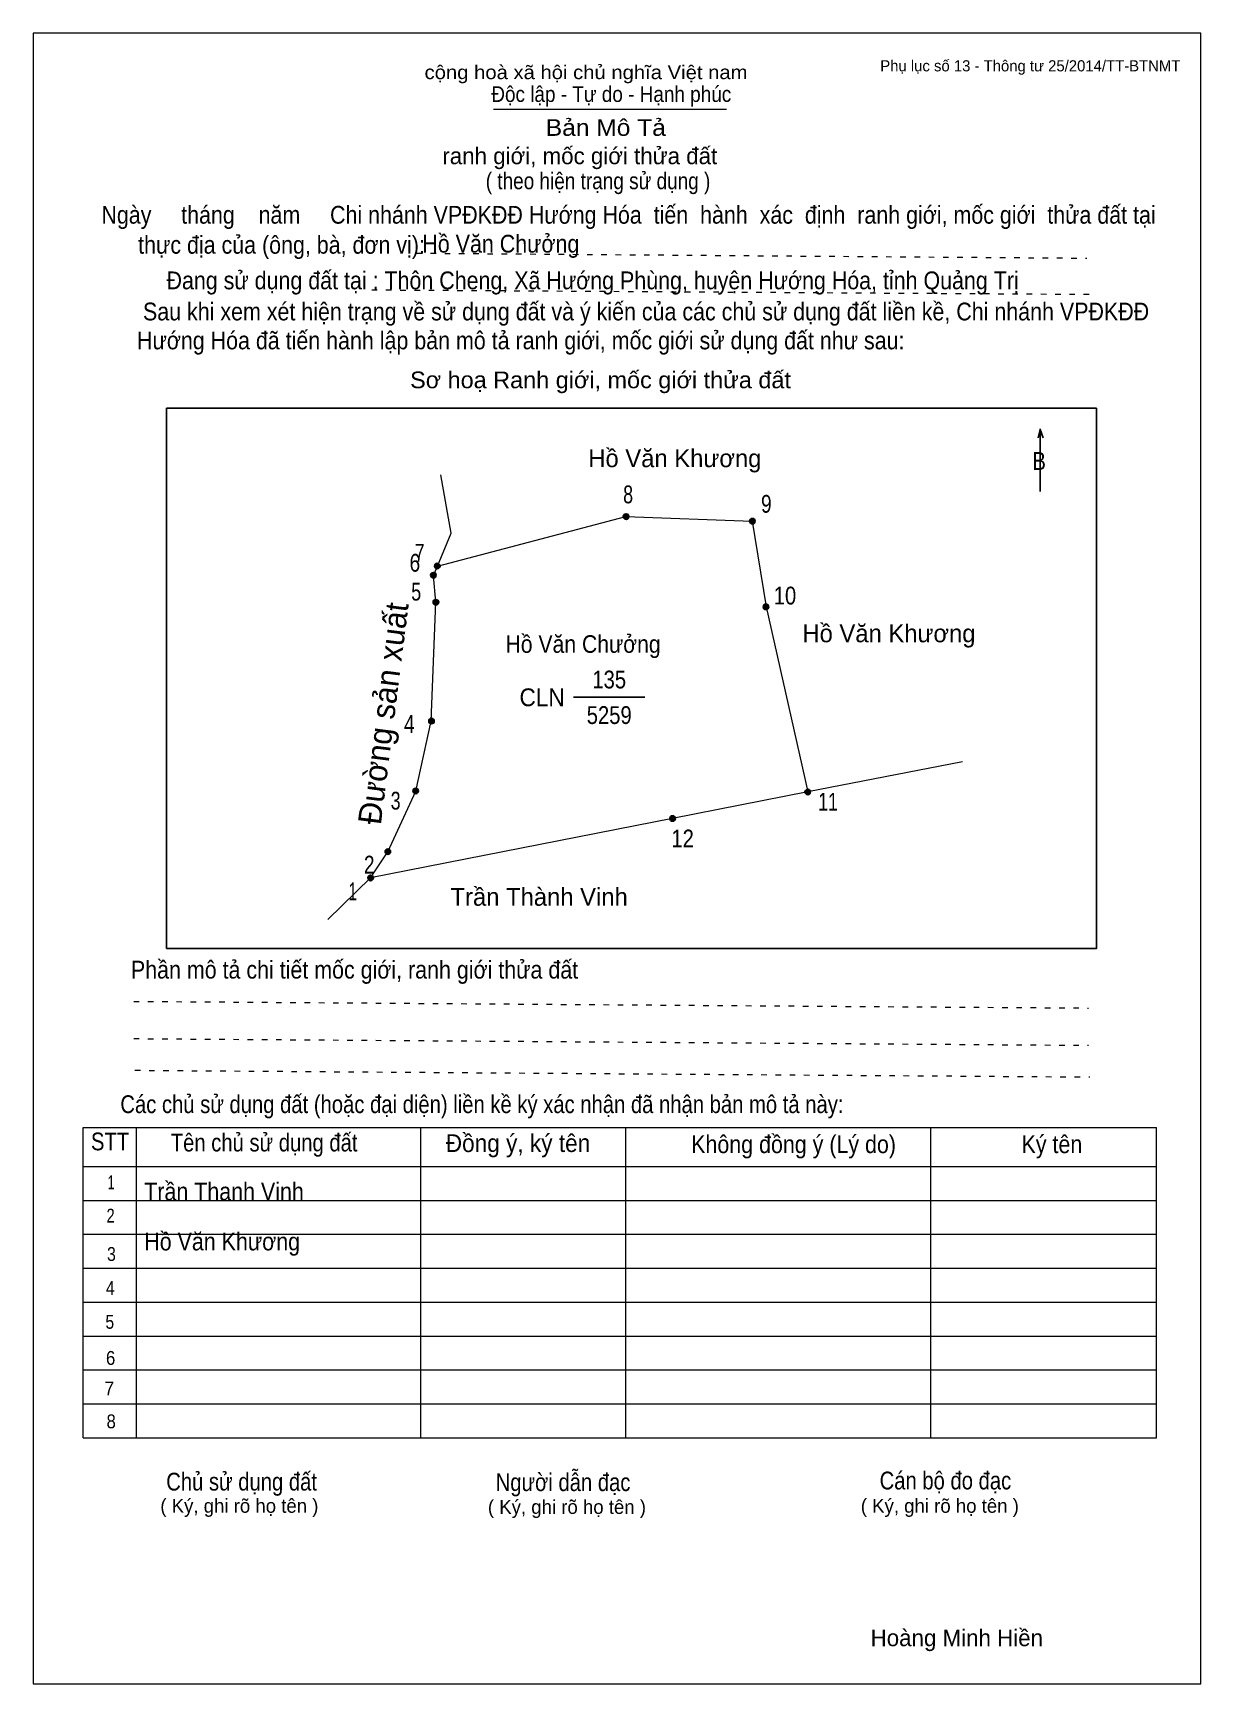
# Model space of a CAD drawing. Header units: centimetres. Extents: x 0 to 21, y 0 to 29.7.
import ezdxf
from ezdxf.enums import TextEntityAlignment as Align

# ---------------------------------------------------------------- set-up
doc = ezdxf.new("R2010")
doc.units = ezdxf.units.CM
doc.header["$LTSCALE"] = 0.13
doc.linetypes.add('DOTTED', pattern=[1.5, 0.3, -1.2])
for name, color, linetype, lineweight in [('1', 7, 'Continuous', 13), ('32', 7, 'Continuous', 25), ('33', 7, 'Continuous', 25), ('6', 7, 'Continuous', 13), ('62', 7, 'Continuous', 13)]:
    doc.layers.add(name, color=color, linetype=linetype, lineweight=lineweight)
for name, color, linetype in [('2', 7, 'Continuous'), ('34', 7, 'Continuous'), ('63', 7, 'Continuous')]:
    doc.layers.add(name, color=color, linetype=linetype)

msp = doc.modelspace()

# ---------------------------------------------------------------- hatches: boundary and pattern name
at = {"layer": '32'}
for points in [[(10.7127, 21.0004, 1), (10.6127, 21.0004, 1)], [(12.984, 20.9193, 1), (12.884, 20.9193, 1)], [(7.2482, 19.9459, 1), (7.1482, 19.9459, 1)], [(7.3188, 20.1114, 1), (7.2188, 20.1114, 1)], [(7.2936, 19.4592, 1), (7.1936, 19.4592, 1)], [(13.2274, 19.378, 1), (13.1274, 19.378, 1)], [(7.2149, 17.3217, 1), (7.1149, 17.3217, 1)], [(6.9302, 16.066, 1), (6.8302, 16.066, 1)], [(13.9794, 16.0465, 1), (13.8794, 16.0465, 1)], [(11.5499, 15.5687, 1), (11.4499, 15.5687, 1)], [(6.4289, 14.9733, 1), (6.3289, 14.9733, 1)], [(6.1206, 14.5004, 1), (6.0206, 14.5004, 1)]]:
    msp.add_hatch(color=256, dxfattribs=at).paths.add_polyline_path(points)

# ---------------------------------------------------------------- linework, layer by layer
at = {"layer": '1'}
msp.add_lwpolyline([(21, 0), (21, 29.7), (0, 29.7), (0, 0)], close=True, dxfattribs=at)
at = {"layer": '32'}
for centre in [(10.6627, 21.0004), (12.934, 20.9193), (7.1982, 19.9459), (7.2688, 20.1114), (7.2436, 19.4592), (13.1774, 19.378), (7.1649, 17.3217), (6.8802, 16.066), (13.9294, 16.0465), (11.4999, 15.5687), (6.3789, 14.9733), (6.0706, 14.5004)]:
    msp.add_circle(centre, 0.05, dxfattribs=at)
at = {"layer": '33'}
msp.add_line((9.72, 17.75), (11, 17.75), dxfattribs=at)
at = {"layer": '6'}
for points in [[(7.27, 20.11), (7.52, 20.7), (7.33, 21.75)], [(7.27, 20.11), (10.66, 21), (12.93, 20.92), (13.18, 19.38), (13.93, 16.05)], [(6.07, 14.5), (6.38, 14.97), (6.88, 16.06), (7.16, 17.32), (7.24, 19.46), (7.2, 19.94), (7.27, 20.11)], [(16.71, 16.59), (13.93, 16.05), (11.5, 15.57), (6.07, 14.5), (5.3, 13.75)]]:
    msp.add_lwpolyline(points, dxfattribs=at)
at = {"layer": '62'}
for p, q in [((8.28, 28.33), (12.47, 28.33)), ((0.9, 10.01), (20.2, 10.01)), ((0.9, 4.43), (0.9, 10.01)), ((1.86, 4.43), (1.86, 10.01)), ((6.97, 4.43), (6.97, 9.99)), ((10.66, 4.43), (10.66, 9.99)), ((16.14, 4.43), (16.14, 10.01)), ((20.2, 4.43), (20.2, 10.01)), ((0.9, 9.31), (20.2, 9.31)), ((0.9, 8.7), (20.2, 8.7)), ((0.9, 8.09), (20.2, 8.09)), ((0.9, 7.48), (20.2, 7.48)), ((0.9, 6.87), (20.2, 6.87)), ((0.9, 6.26), (20.2, 6.26)), ((0.9, 5.65), (20.2, 5.65)), ((0.9, 5.04), (20.2, 5.04)), ((0.9, 4.43), (20.2, 4.43))]:
    msp.add_line(p, q, dxfattribs=at)
at = {"layer": '62', "linetype": 'DOTTED'}
for p, q in [((6.89, 25.74), (18.95, 25.65)), ((6.09, 25.08), (19.04, 25)), ((1.81, 12.28), (18.98, 12.16)), ((1.81, 11.61), (18.98, 11.49)), ((1.83, 11.04), (19, 10.92))]:
    msp.add_line(p, q, dxfattribs=at)
at = {"layer": '62', "lineweight": 25}
for p, q in [((18.11, 22.58), (18.11, 21.45)), ((18.11, 22.57), (18.07, 22.42)), ((18.11, 22.57), (18.16, 22.42))]:
    msp.add_line(p, q, dxfattribs=at)
msp.add_lwpolyline([(2.4, 13.23), (19.12, 13.23), (19.12, 22.95), (2.4, 22.95)], close=True, dxfattribs=at)

# ---------------------------------------------------------------- texts
at = {"layer": '2', "width": 0.9}
msp.add_text('Hồ Văn Chưởng', height=0.3163, dxfattribs=at).set_placement((9.89, 18.55), align=Align.CENTER)
at = {"layer": '32'}
for s, width, p in [('8', 0.75, (10.7, 21.24)), ('9', 0.8, (13.185, 21.07)), ('7', 0.75, (6.95, 20.19)), ('6', 0.8, (6.865, 20.01)), ('5', 0.75, (6.89, 19.49)), ('10', 0.85, (13.52, 19.42)), ('4', 0.8, (6.765, 17.11)), ('3', 0.75, (6.52, 15.73)), ('11', 0.75, (14.295, 15.71)), ('12', 0.85, (11.68, 15.05)), ('2', 0.8, (6.045, 14.58)), ('1', 0.65, (5.75, 14.1))]:
    msp.add_text(s, height=0.32, dxfattribs=dict(at, width=width)).set_placement(p, align=Align.CENTER)
at = {"layer": '33'}
for s, p in [('Hồ Văn Khương', (11.54, 21.89)), ('Hồ Văn Khương', (15.39, 18.74)), ('Trần Thành Vinh', (9.1, 14))]:
    msp.add_text(s, height=0.32, dxfattribs=at).set_placement(p, align=Align.CENTER)
msp.add_text('Đường sản xuất', height=0.4159, rotation=82.826, dxfattribs=at).set_placement((6.5034, 17.434), align=Align.CENTER)
at = {"layer": '33', "width": 0.85}
for s, p in [('135', (10.36, 17.91)), ('5259', (10.36, 17.27))]:
    msp.add_text(s, height=0.32, dxfattribs=at).set_placement(p, align=Align.CENTER)
at = {"layer": '33', "width": 0.95}
msp.add_text('CLN', height=0.32, dxfattribs=at).set_placement((9.56, 17.59), align=Align.RIGHT)
at = {"layer": '34', "width": 0.9}
for s, p in [('Hồ Văn Chưởng', (7, 25.75)), ('Trần Thanh Vinh', (2, 8.7)), ('Hồ Văn Khương', (2, 7.8))]:
    msp.add_text(s, height=0.32, dxfattribs=at).set_placement(p)
at = {"layer": '62'}
for s, height, width, p in [('cộng hoà xã hội chủ nghĩa Việt nam', 0.2474, 1.1, (7.04, 28.87)), ('Độc lập - Tự do - Hạnh phúc', 0.2828, 0.9, (8.24, 28.46)), ('Bản Mô Tả', 0.3, 1.1, (9.22, 27.85)), ('( theo hiện trạng sử dụng )', 0.3, 0.85, (8.14, 26.89)), ('Ngày     tháng    năm     Chi nhánh VPĐKĐĐ Hướng Hóa  tiến  hành  xác  định  ranh giới, mốc giới  thửa đất tại ', 0.32, 0.9, (1.23, 26.27)), ('thực địa của (ông, bà, đơn vị): ', 0.32, 0.9, (1.89, 25.73)), ('Đang sử dụng đất tại : Thôn Cheng, Xã Hướng Phùng, huyện Hướng Hóa, tỉnh Quảng Trị', 0.32, 0.9, (2.4, 25.09)), (' Sau khi xem xét hiện trạng về sử dụng đất và ý kiến của các chủ sử dụng đất liền kề, Chi nhánh VPĐKĐĐ ', 0.32, 0.9, (1.87, 24.53)), ('Hướng Hóa đã tiến hành lập bản mô tả ranh giới, mốc giới sử dụng đất như sau:', 0.32, 0.9, (1.87, 24.01)), ('Sơ hoạ Ranh giới, mốc giới thửa đất', 0.3, 1.05, (6.78, 23.31)), ('B', 0.32, 0.85, (17.97, 21.84)), ('Phần mô tả chi tiết mốc giới, ranh giới thửa đất ', 0.32, 0.9, (1.76, 12.69)), ('Các chủ sử dụng đất (hoặc đại diện) liền kề ký xác nhận đã nhận bản mô tả này:', 0.32, 0.85, (1.57, 10.27))]:
    msp.add_text(s, height=height, dxfattribs=dict(at, width=width)).set_placement(p)
msp.add_text('ranh giới, mốc giới thửa đất', height=0.3, dxfattribs=at).set_placement((7.36, 27.34))
for s, height, width, p in [('STT', 0.32, 0.85, (1.385, 9.6)), ('Tên chủ sử dụng đất', 0.32, 0.85, (4.155, 9.58)), ('Đồng ý, ký tên', 0.32, 0.95, (8.72, 9.57)), ('Không đồng ý (Lý do)', 0.32, 0.9, (13.675, 9.55)), ('Ký tên', 0.32, 0.9, (18.32, 9.55)), ('1', 0.25, 0.7, (1.405, 8.9)), ('2', 0.25, 0.8, (1.395, 8.3)), ('3', 0.25, 0.85, (1.41, 7.61)), ('4', 0.25, 0.85, (1.39, 7)), ('5', 0.25, 0.85, (1.38, 6.39)), ('6', 0.25, 0.9, (1.395, 5.74)), ('7', 0.25, 0.95, (1.37, 5.19)), ('8', 0.25, 0.9, (1.405, 4.6)), ('Người dẫn đạc', 0.32, 0.85, (9.53, 3.47)), ('Chủ sử dụng đất', 0.32, 0.85, (3.75, 3.48)), ('Cán bộ đo đạc', 0.32, 0.85, (16.405, 3.5))]:
    msp.add_text(s, height=height, dxfattribs=dict(at, width=width)).set_placement(p, align=Align.CENTER)
for p in [(3.71, 3.08), (9.6, 3.06), (16.305, 3.08)]:
    msp.add_text('( Ký, ghi rõ họ tên )', height=0.25, dxfattribs=at).set_placement(p, align=Align.CENTER)
at = {"layer": '63'}
msp.add_text('Phụ lục số 13 - Thông tư 25/2014/TT-BTNMT', height=0.2, dxfattribs=at).set_placement((20.63, 29.01), align=Align.RIGHT)
msp.add_text('Hoàng Minh Hiền', height=0.3, dxfattribs=at).set_placement((16.61, 0.68), align=Align.CENTER)

doc.saveas('drawing.dxf')
